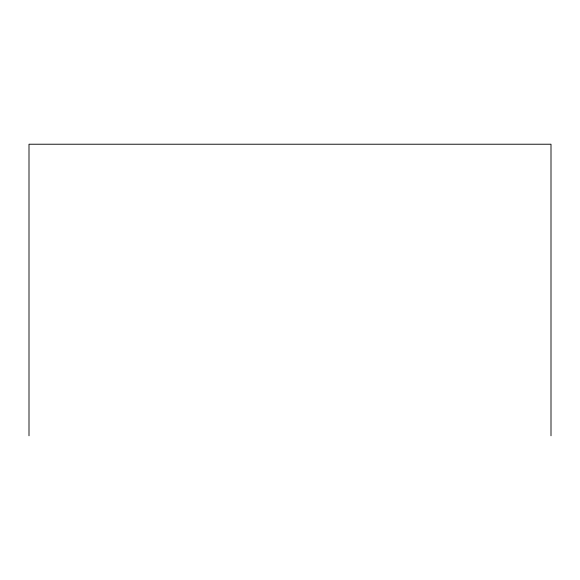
<?xml version="1.0" encoding="UTF-8"?>
<svg xmlns="http://www.w3.org/2000/svg" width="580" height="580" viewBox="0 0 580 580"><rect width="100%" height="100%" fill="white"/><g stroke="black" fill="none" stroke-linecap="round" stroke-linejoin="round"><path stroke-width="0.87" d="M551 435.776L551 144.224L29 144.224L29 435.776"/></g></svg>
